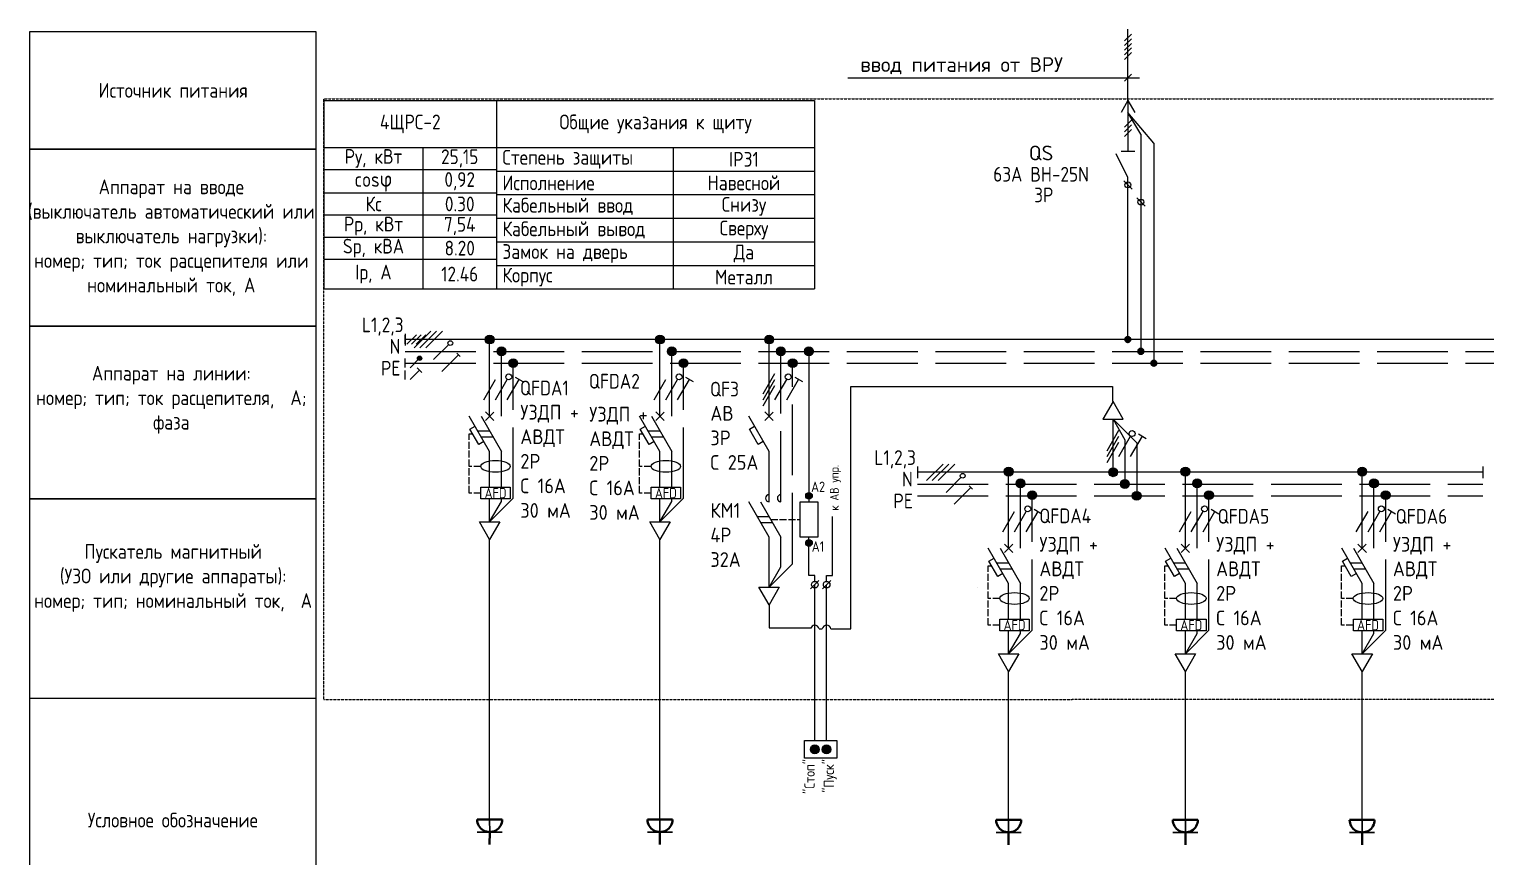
# Model space of a CAD drawing. Header units: millimetres. Extents: x -32 to 417638015, y -35 to 175284279.
# Drawn here: x 1460162 to 1484887, y 44488 to 58537 of the extents above; entities that cross this region are included whole.
import ezdxf
from ezdxf.enums import TextEntityAlignment as Align

# ---------------------------------------------------------------- set-up
doc = ezdxf.new("R2010")
doc.units = ezdxf.units.MM
doc.linetypes.add('ACAD_ISO02W100', pattern=[15, 12, -3])
doc.linetypes.add('DASHED2', pattern=[0.375, 0.25, -0.125])
for name, color, linetype in [('4_Однолинейная схема', 7, 'Continuous'), ('A-HATCH-WALL', 7, 'Continuous'), ('пояснения', 7, 'Continuous')]:
    doc.layers.add(name, color=color, linetype=linetype)
doc.layers.add('A-ANNO-NOTE', color=7, linetype='Continuous', lineweight=5)
doc.layers.add('ЭОМ_Розетки быт', color=5, linetype='Continuous', lineweight=30)
doc.styles.add('Arial Narrow', font='GOST_Common.ttf', dxfattribs={"width": 0.9, "height": 2.5})
doc.styles.add('DS23_Isopeur', font='isocpeur.ttf')
doc.styles.add('GOST Common', font='GOST_Common.ttf', dxfattribs={"width": 0.9, "height": 350})
doc.styles.add('GOST Common ISO', font='GOST_Common.ttf', dxfattribs={"width": 0.9, "height": 2.5})
doc.styles.add('ISOCPEUR', font='isocpeur.ttf', dxfattribs={"width": 0.85, "height": 275})

# ---------------------------------------------------------------- blocks, each defined once
blk = doc.blocks.new('TSL_Пояснение для щита - TSL_Пояснение для щита-779833-ЩТ-1_1 _Р_ _')
blk.add_line((-75.05, 36.82), (-26.45, 36.82))
blk.add_line((-75.05, 36.82), (-26.45, 36.82))
blk.add_lwpolyline([(-75.05, 150), (-26.5, 150), (-26.5, 8.18), (-75.05, 8.18)], close=True)
at = {"layer": 'A-ANNO-NOTE', "lineweight": 30}
for p, q in [((-75, 130), (-26.41, 130)), ((-75, 100), (-26.41, 100)), ((-75, 70.67), (-26.41, 70.67))]:
    blk.add_line(p, q, dxfattribs=at)
at = {"insert": (-50.75, 16.14), "char_height": 2.5, "width": 48.595, "attachment_point": 5, "style": 'ISOCPEUR'}
blk.add_mtext('Условное обозначение', dxfattribs=at)
at = {"layer": 'A-ANNO-NOTE', "char_height": 2.5, "style": 'Arial Narrow'}
for s, insert, width, attachment_point in [('\\pxqc;Источник питания', (-50.7, 140), 48.5948, 5), ('\\fArial Narrow|b0|i0|c204|p34|; ', (-42.14, 141.21), 0.962, 1), ('\\pxqc;Аппарат на вводе \\P(выключатель автоматический или выключатель нагрузки): \\Pномер; тип; ток расцепителя или номинальный ток, А', (-51.01, 115), 49.2171, 5), ('\\fArial Narrow|b0|i0|c204|p34|; ', (-43.26, 124.54), 0.962, 1), ('\\fArial Narrow|b0|i0|c204|p34|; ', (-39.29, 124.54), 0.962, 1), ('\\fArial Narrow|b0|i0|c204|p34|; ', (-47.03, 120.38), 0.962, 1), ('\\fArial Narrow|b0|i0|c204|p34|; ', (-24.74, 120.38), 0.962, 1), ('\\fArial Narrow|b0|i0|c204|p34|; ', (-19.11, 120.38), 0.962, 1), ('\\fArial Narrow|b0|i0|c204|p34|; ', (-40.55, 116.21), 0.962, 1), ('\\fArial Narrow|b0|i0|c204|p34|; ', (-53.84, 112.04), 0.962, 1), ('\\fArial Narrow|b0|i0|c204|p34|; ', (-35.85, 112.04), 0.962, 1), ('\\fArial Narrow|b0|i0|c204|p34|; ', (-30.23, 112.04), 0.962, 1), ('\\fArial Narrow|b0|i0|c204|p34|; ', (-11.04, 112.04), 0.962, 1), ('\\pxqc;Аппарат на линии: \\P\\pq*;номер; тип; ток расцепителя,  А; фаза', (-51.01, 87.5), 49.2171, 5), ('\\fArial Narrow|b0|i0|c204|p34|; ', (-43.7, 92.88), 0.962, 1), ('\\fArial Narrow|b0|i0|c204|p34|; ', (-39.73, 92.88), 0.962, 1), ('\\fArial Narrow|b0|i0|c204|p34|; ', (-58.58, 88.71), 0.962, 1), ('\\fArial Narrow|b0|i0|c204|p34|; ', (-37.62, 88.71), 0.962, 1), ('\\fArial Narrow|b0|i0|c204|p34|; ', (-10.36, 88.71), 0.481, 1), ('\\fArial Narrow|b0|i0|c204|p34|; ', (-43.17, 72.88), 0.962, 1), ('\\fArial Narrow|b0|i0|c204|p34|; ', (-54.55, 68.71), 0.962, 1), ('\\fArial Narrow|b0|i0|c204|p34|; ', (-48.93, 68.71), 0.962, 1), ('\\fArial Narrow|b0|i0|c204|p34|; ', (-39.2, 68.71), 0.962, 1), ('\\fArial Narrow|b0|i0|c204|p34|; ', (-29.55, 64.54), 0.962, 1), ('Пускатель магнитный\\P(УЗО или другие аппараты):\\Pномер; тип; номинальный ток,  А', (-50.7, 57.23), 48.5948, 5), ('\\fArial Narrow|b0|i0|c204|p34|; ', (-40.12, 10.8), 0.962, 1), ('\\fArial Narrow|b0|i0|c204|p34|; ', (-40.32, 6.63), 0.962, 1), ('\\fArial Narrow|b0|i0|c204|p34|; ', (-38.21, -3.79), 0.962, 1), ('\\fArial Narrow|b0|i0|c204|p34|; ', (-35.76, -43.79), 0.962, 1)]:
    blk.add_mtext(s, dxfattribs=dict(at, insert=insert, width=width, attachment_point=attachment_point))
at = {"layer": 'A-ANNO-NOTE', "char_height": 2.5, "width": 0.962, "attachment_point": 1, "rotation": 90, "style": 'Arial Narrow'}
for insert in [(-31.63, 55.01), (-27.46, 42.11), (-59.96, 39.75), (-31.63, 29.87)]:
    blk.add_mtext('\\fArial Narrow|b0|i0|c204|p34|; ', dxfattribs=dict(at, insert=insert))
blk = doc.blocks.new('TSL_SHM_УГО_Точка - TSL_SHM_УГО_Точка-779818-ЩТ-1_1 _Р_ _')
at = {"layer": 'A-ANNO-NOTE', "lineweight": 30}
h = blk.add_hatch(color=256, dxfattribs=at)
edge = h.paths.add_edge_path()
edge.add_arc((0, 0), 0.5, 0, 360)
blk.add_circle((0, 0), 0.5, dxfattribs=at)
blk = doc.blocks.new('Конт разъемн')
at = {"color": 0}
blk.add_line((71, 71), (-71, -71), dxfattribs=at)
blk.add_circle((0, 0), 50, dxfattribs=at)
blk = doc.blocks.new('*U802')
at = {"layer": '4_Однолинейная схема'}
for p, q in [((0, 1), (0, -1)), ((595.35, 0), (0, 0))]:
    blk.add_line(p, q, dxfattribs=at)
at = {"layer": '4_Однолинейная схема', "color": 1}
for p, q in [((1.51, -1.41), (4.34, 1.41)), ((2.51, -1.41), (5.34, 1.41)), ((3.51, -1.41), (6.34, 1.41)), ((4.84, -3.41), (7.38, -0.87)), ((6.23, -5.41), (9.06, -2.59))]:
    blk.add_line(p, q, dxfattribs=at)
at = {"layer": '4_Однолинейная схема', "linetype": 'ACAD_ISO02W100'}
for p, q in [((0, -2), (595.35, -2)), ((0, -4), (595.35, -4))]:
    blk.add_line(p, q, dxfattribs=at)
at = {"layer": '4_Однолинейная схема', "color": 1}
blk.add_lwpolyline([(9.34, -2.86), (8.78, -2.31)], dxfattribs=at)
blk.add_circle((7.67, -0.59), 0.404, dxfattribs=at)
at = {"layer": '4_Однолинейная схема', "style": 'GOST Common ISO', "width": 0.9}
for s, p in [('L1,2,3', (-7.33, 1.25)), ('N', (-2.64, -2.41)), ('PE', (-4.09, -6.11))]:
    blk.add_text(s, height=2.5, dxfattribs=at).set_placement(p)
blk = doc.blocks.new('*T1208')
at = {"layer": 'пояснения', "color": 0, "linetype": 'ByBlock', "lineweight": -2, "transparency": 16777216}
for p, q in [((0, 0), (2928, 0)), ((0, 0), (0, -800)), ((2928, 0), (2928, -800)), ((0, -800), (2928, -800))]:
    blk.add_line(p, q, dxfattribs=at)
at = {"layer": 'пояснения', "color": 0, "transparency": 16777216, "insert": (1464, -400), "char_height": 250, "width": 2906.04, "attachment_point": 5, "style": 'GOST Common ISO'}
blk.add_mtext('{\\C256;4ЩРС-2}', dxfattribs=at)
blk = doc.blocks.new('*T1209')
at = {"layer": 'пояснения', "color": 0, "linetype": 'ByBlock', "lineweight": -2, "transparency": 16777216}
for p, q in [((0, 0), (5400, 0)), ((0, 0), (0, -3200)), ((5400, 0), (5400, -3200)), ((0, -800), (5400, -800)), ((3000, -800), (3000, -3200)), ((0, -1200), (5400, -1200)), ((0, -1600), (5400, -1600)), ((0, -2000), (5400, -2000)), ((0, -2400), (5400, -2400)), ((0, -2800), (5400, -2800)), ((0, -3200), (5400, -3200))]:
    blk.add_line(p, q, dxfattribs=at)
at = {"layer": 'пояснения', "color": 0, "transparency": 16777216, "char_height": 250, "style": 'GOST Common ISO'}
for s, insert, width, attachment_point in [('Общие указания к щиту', (2700, -400), 5327.35, 5), ('Степень защиты', (100, -1000), 2800, 4), ('IP31', (4200, -1000), 2327.35, 5), ('Исполнение', (100, -1400), 2800, 4), ('Навесной', (4200, -1400), 2327.35, 5), ('Кабельный ввод', (100, -1800), 2800, 4), ('Снизу', (4200, -1800), 2327.35, 5), ('Кабельный вывод', (100, -2200), 2800, 4), ('Сверху', (4200, -2200), 2327.35, 5), ('Замок на дверь', (100, -2600), 2800, 4), ('Да', (4200, -2600), 2327.35, 5), ('Корпус', (100, -3000), 2800, 4), ('Металл', (4200, -3000), 2327.35, 5)]:
    blk.add_mtext(s, dxfattribs=dict(at, insert=insert, width=width, attachment_point=attachment_point))
blk = doc.blocks.new('*U828')
at = {"lineweight": -2}
h = blk.add_hatch(color=256, dxfattribs=at)
h.dxf.hatch_style = 1
edge = h.paths.add_edge_path()
edge.add_arc((0, 0), 0.75, 0, 360)
at = {"layer": 'A-HATCH-WALL', "lineweight": -2}
h = blk.add_hatch(color=256, dxfattribs=at)
h.dxf.hatch_style = 1
edge = h.paths.add_edge_path()
edge.add_arc((2, -2), 0.75, 0, 360)
h = blk.add_hatch(color=256, dxfattribs=at)
h.dxf.hatch_style = 1
edge = h.paths.add_edge_path()
edge.add_arc((4, -4), 0.75, 0, 360)
at = {"lineweight": -2}
for points in [[(0, -13), (0, 0)], [(-0.73, -13.73), (0.69, -12.31)], [(0.71, -13.71), (-0.71, -12.29)], [(0, -25.05), (0, -19), (-3.46, -13)], [(-0.98, -17.3), (-1.85, -17.8), (-3.35, -15.2), (-2.48, -14.7)], [(-1.46, -13), (2, -19)], [(-2.02, -15.5), (-0.02, -15.5)], [(-1.44, -16.5), (0.56, -16.5)], [(0, -30.92), (0, -27.05)]]:
    blk.add_lwpolyline(points, dxfattribs=at)
at = {"linetype": 'ACAD_ISO02W100', "lineweight": -2}
for points in [[(2, -13), (2, -2)], [(4, -26.92), (4, -4)], [(2, -25.05), (2, -19)], [(0, -30.92), (4, -26.92)], [(0, -30.92), (2, -27.46), (2, -26.97)]]:
    blk.add_lwpolyline(points, dxfattribs=at)
at = {"color": 1, "lineweight": -2}
for points in [[(-1, -10.23), (1, -6.77)], [(1, -10.23), (3, -6.77)], [(3, -10.23), (5, -6.77)], [(4.35, -6.39), (5.65, -7.14)]]:
    blk.add_lwpolyline(points, dxfattribs=at)
at = {"color": 1, "linetype": 'ACAD_ISO02W100', "lineweight": -2, "ltscale": 0.1}
for points in [[(-3.5, -21.53), (-3.5, -21.53), (-3.5, -16), (-2.89, -16)], [(-1.5, -21.53), (-3.5, -21.53)], [(-1.5, -26.05), (-3.5, -26.05), (-3.5, -21.53)]]:
    blk.add_lwpolyline(points, dxfattribs=at)
at = {"lineweight": -2}
blk.add_lwpolyline([(0, -33.92), (-1.73, -30.92), (1.73, -30.92)], close=True, dxfattribs=at)
for centre in [(0, 0), (2, -2), (4, -4)]:
    blk.add_circle(centre, 0.75, dxfattribs=at)
at = {"color": 1, "lineweight": -2}
blk.add_circle((3.25, -6.33), 0.5, dxfattribs=at)
at = {"lineweight": -2}
blk.add_ellipse((1, -21.53), major_axis=(2.5, 0), ratio=0.4, dxfattribs=at)
at = {"style": 'GOST Common ISO', "width": 0.9}
blk.add_attdef('ФАЗА', text='', height=2.5, dxfattribs=at).set_placement((0, 2), align=Align.CENTER)
at = {"lineweight": -2}
blk.add_wipeout([(-1.49, -25.05), (3.5, -25.05), (3.5, -27.05), (-1.49, -27.05)], dxfattribs=at)
blk.add_lwpolyline([(3.5, -27.05), (-1.49, -27.05), (-1.49, -25.05), (3.5, -25.05)], close=True, dxfattribs=at)
at = {"lineweight": -2, "insert": (1, -26.05), "char_height": 1.75, "attachment_point": 5, "style": 'GOST Common ISO'}
blk.add_mtext_dynamic_manual_height_columns('AFD', width=4.9912, gutter_width=12.5, heights=[0], dxfattribs=at)
blk = doc.blocks.new('*U1162')
at = {"lineweight": -2}
h = blk.add_hatch(color=256, dxfattribs=at)
h.dxf.hatch_style = 1
edge = h.paths.add_edge_path()
edge.add_arc((0, 0), 0.75, 0, 360)
at = {"layer": 'A-HATCH-WALL', "lineweight": -2}
h = blk.add_hatch(color=256, dxfattribs=at)
h.dxf.hatch_style = 1
edge = h.paths.add_edge_path()
edge.add_arc((2, -2), 0.75, 0, 360)
h = blk.add_hatch(color=256, dxfattribs=at)
h.dxf.hatch_style = 1
edge = h.paths.add_edge_path()
edge.add_arc((4, -4), 0.75, 0, 360)
at = {"lineweight": -2}
for points in [[(0, -13), (0, 0)], [(-0.73, -13.73), (0.69, -12.31)], [(0.71, -13.71), (-0.71, -12.29)], [(0, -25.05), (0, -19), (-3.46, -13)], [(-0.98, -17.3), (-1.85, -17.8), (-3.35, -15.2), (-2.48, -14.7)], [(-1.46, -13), (2, -19)], [(-2.02, -15.5), (-0.02, -15.5)], [(-1.44, -16.5), (0.56, -16.5)], [(0, -30.92), (0, -27.05)]]:
    blk.add_lwpolyline(points, dxfattribs=at)
at = {"linetype": 'ACAD_ISO02W100', "lineweight": -2}
for points in [[(2, -13), (2, -2)], [(4, -26.92), (4, -4)], [(2, -25.05), (2, -19)], [(0, -30.92), (4, -26.92)], [(0, -30.92), (2, -27.46), (2, -26.97)]]:
    blk.add_lwpolyline(points, dxfattribs=at)
at = {"color": 1, "lineweight": -2}
for points in [[(-1, -10.23), (1, -6.77)], [(1, -10.23), (3, -6.77)], [(3, -10.23), (5, -6.77)], [(4.35, -6.39), (5.65, -7.14)]]:
    blk.add_lwpolyline(points, dxfattribs=at)
at = {"color": 1, "linetype": 'ACAD_ISO02W100', "lineweight": -2, "ltscale": 0.1}
for points in [[(-3.5, -21.53), (-3.5, -21.53), (-3.5, -16), (-2.89, -16)], [(-1.5, -21.53), (-3.5, -21.53)], [(-1.5, -26.05), (-3.5, -26.05), (-3.5, -21.53)]]:
    blk.add_lwpolyline(points, dxfattribs=at)
at = {"lineweight": -2}
blk.add_lwpolyline([(0, -33.92), (-1.73, -30.92), (1.73, -30.92)], close=True, dxfattribs=at)
for centre in [(0, 0), (2, -2), (4, -4)]:
    blk.add_circle(centre, 0.75, dxfattribs=at)
at = {"color": 1, "lineweight": -2}
blk.add_circle((3.25, -6.33), 0.5, dxfattribs=at)
at = {"lineweight": -2}
blk.add_ellipse((1, -21.53), major_axis=(2.5, 0), ratio=0.4, dxfattribs=at)
at = {"style": 'GOST Common ISO', "width": 0.9}
blk.add_attdef('ФАЗА', text='', height=2.5, dxfattribs=at).set_placement((0, 2), align=Align.CENTER)
at = {"lineweight": -2}
blk.add_wipeout([(-1.49, -25.05), (3.5, -25.05), (3.5, -27.05), (-1.49, -27.05)], dxfattribs=at)
blk.add_lwpolyline([(3.5, -27.05), (-1.49, -27.05), (-1.49, -25.05), (3.5, -25.05)], close=True, dxfattribs=at)
at = {"lineweight": -2, "insert": (1, -26.05), "char_height": 1.75, "attachment_point": 5, "style": 'GOST Common ISO'}
blk.add_mtext_dynamic_manual_height_columns('AFD', width=4.9912, gutter_width=12.5, heights=[0], dxfattribs=at)
blk = doc.blocks.new('*U1163')
at = {"lineweight": -2}
h = blk.add_hatch(color=256, dxfattribs=at)
h.dxf.hatch_style = 1
edge = h.paths.add_edge_path()
edge.add_arc((0, 0), 0.75, 0, 360)
h = blk.add_hatch(color=256, dxfattribs=at)
h.dxf.hatch_style = 1
edge = h.paths.add_edge_path()
edge.add_arc((6.76, -2), 0.75, 0, 360)
at = {"layer": 'A-HATCH-WALL', "lineweight": -2}
h = blk.add_hatch(color=256, dxfattribs=at)
h.dxf.hatch_style = 1
edge = h.paths.add_edge_path()
edge.add_arc((2, -2), 0.75, 0, 360)
h = blk.add_hatch(color=256, dxfattribs=at)
h.dxf.hatch_style = 1
edge = h.paths.add_edge_path()
edge.add_arc((4, -4), 0.75, 0, 360)
at = {"layer": 'A-HATCH-WALL'}
h = blk.add_hatch(color=0, dxfattribs=at)
h.dxf.hatch_style = 1
edge = h.paths.add_edge_path()
edge.add_arc((6.77, -26.52), 0.562, 0, 360)
h = blk.add_hatch(color=0, dxfattribs=at)
h.dxf.hatch_style = 1
edge = h.paths.add_edge_path()
edge.add_arc((6.77, -34.52), 0.562, 0, 360)
at = {"lineweight": -2}
for points in [[(0, -13), (0, 0)], [(-0.73, -13.73), (0.69, -12.31)], [(0.71, -13.71), (-0.71, -12.29)], [(0, -27.52), (0, -19), (-3.46, -13)], [(-0.98, -17.3), (-1.85, -17.8), (-3.35, -15.2), (-2.48, -14.7)], [(0, -42.04), (0, -33.52), (-3.46, -27.52)], [(-1.46, -27.52), (2, -33.52)], [(-2.02, -30.02), (-0.02, -30.02)], [(-1.44, -31.02), (0.56, -31.02)], [(7.04, -42.32), (8.46, -40.91)], [(9.04, -42.32), (10.46, -40.91)], [(35.42, -42.1), (35.42, -42.1)]]:
    blk.add_lwpolyline(points, dxfattribs=at)
at = {"linetype": 'ACAD_ISO02W100', "lineweight": -2}
for points in [[(2, -27.52), (2, -2)], [(0, -42.04), (4, -38.04), (4, -4)], [(0, -42.04), (2, -38.57), (2, -33.52)]]:
    blk.add_lwpolyline(points, dxfattribs=at)
for points in [[(6.76, -2), (6.77, -27.52)], [(9.77, -41.04), (9.77, -40.04), (10.77, -40.04), (10.77, -30.04)], [(7.77, -41.04), (7.77, -40.04), (6.77, -40.04), (6.77, -33.52)]]:
    blk.add_lwpolyline(points)
at = {"color": 1, "lineweight": -2}
for points in [[(-1, -9.23), (1, -5.77)], [(-1, -10.23), (1, -6.77)], [(1, -10.23), (3, -6.77)], [(3, -10.23), (5, -6.77)], [(4.35, -6.39), (5.65, -7.14)], [(-1, -11.23), (1, -7.77)]]:
    blk.add_lwpolyline(points, dxfattribs=at)
at = {"lineweight": -2}
for points in [[(5.27, -33.52), (5.27, -27.52), (8.27, -27.52), (8.27, -33.52)], [(0, -45.04), (-1.73, -42.04), (1.73, -42.04)]]:
    blk.add_lwpolyline(points, close=True, dxfattribs=at)
at = {"color": 1, "linetype": 'ACAD_ISO02W100', "lineweight": -2, "ltscale": 0.1}
blk.add_lwpolyline([(0.27, -30.52), (5.27, -30.52)], dxfattribs=at)
at = {"lineweight": -2}
for centre, radius in [((0, 0), 0.75), ((2, -2), 0.75), ((6.76, -2), 0.75), ((4, -4), 0.75), ((6.77, -26.52), 0.562), ((6.77, -34.52), 0.562), ((7.77, -41.6), 0.562), ((9.77, -41.6), 0.562)]:
    blk.add_circle(centre, radius, dxfattribs=at)
at = {"color": 1, "lineweight": -2}
blk.add_circle((3.25, -6.33), 0.5, dxfattribs=at)
for centre in [(0, -26.92), (2, -26.92)]:
    blk.add_arc(centre, 0.6, 90, 270)
at = {"insert": (11.27, -29.04), "char_height": 1.5, "width": 25.75, "attachment_point": 4, "rotation": 90, "style": 'GOST Common ISO'}
blk.add_mtext('к АВ упр.', dxfattribs=at)
at = {"char_height": 1.75, "width": 5.4908, "attachment_point": 5, "style": 'GOST Common ISO'}
for s, insert in [('А2', (8.32, -24.99)), ('А1', (8.29, -35.13))]:
    blk.add_mtext(s, dxfattribs=dict(at, insert=insert))
at = {"style": 'GOST Common ISO'}
blk.add_attdef('КЛЕММА_1', text='', height=1.75, dxfattribs=at).set_placement((7.21, -42.16), align=Align.TOP_RIGHT)
blk.add_attdef('УПРАВЛЕНИЕ', text='', height=1.75, rotation=90, dxfattribs=at).set_placement((8.76, -43.61), align=Align.MIDDLE_RIGHT)
blk.add_attdef('КЛЕММА_2', text='', height=1.75, dxfattribs=at).set_placement((10.33, -42.16), align=Align.TOP_LEFT)
blk = doc.blocks.new('*U1164')
at = {"lineweight": -2}
h = blk.add_hatch(color=256, dxfattribs=at)
h.dxf.hatch_style = 1
edge = h.paths.add_edge_path()
edge.add_arc((0, 24.52), 0.75, 0, 360)
h = blk.add_hatch(color=256, dxfattribs=at)
h.dxf.hatch_style = 1
edge = h.paths.add_edge_path()
edge.add_arc((2, 22.52), 0.75, 0, 360)
h = blk.add_hatch(color=256, dxfattribs=at)
h.dxf.hatch_style = 1
edge = h.paths.add_edge_path()
edge.add_arc((4, 20.52), 0.75, 0, 360)
blk.add_lwpolyline([(0, 36.52), (-1.73, 33.52), (1.73, 33.52)], close=True, dxfattribs=at)
blk.add_lwpolyline([(0, 24.52), (0, 33.52)], dxfattribs=at)
at = {"linetype": 'ACAD_ISO02W100', "lineweight": -2}
for points in [[(0, 33.52), (2, 30.05), (2, 22.52)], [(0, 33.52), (4, 29.52), (4, 20.52)]]:
    blk.add_lwpolyline(points, dxfattribs=at)
at = {"color": 1, "lineweight": -2}
for points in [[(-1.03, 28.18), (0.97, 31.65)], [(-1.03, 27.18), (0.97, 30.65)], [(0.97, 27.18), (2.97, 30.65)], [(2.97, 27.18), (4.97, 30.65)], [(4.32, 31.02), (5.62, 30.27)], [(-1.03, 26.18), (0.97, 29.65)]]:
    blk.add_lwpolyline(points, dxfattribs=at)
blk.add_circle((3.22, 31.08), 0.5, dxfattribs=at)
at = {"lineweight": -2}
for centre in [(0, 24.52), (2, 22.52), (4, 20.52)]:
    blk.add_circle(centre, 0.75, dxfattribs=at)
blk = doc.blocks.new('*U1124')
at = {"layer": '4_Однолинейная схема'}
for p, q in [((0, 1), (0, -1)), ((95.93, 0), (0, 0)), ((95.93, 1), (95.93, -1))]:
    blk.add_line(p, q, dxfattribs=at)
at = {"layer": '4_Однолинейная схема', "color": 1}
for p, q in [((1.51, -1.41), (4.34, 1.41)), ((2.51, -1.41), (5.34, 1.41)), ((3.51, -1.41), (6.34, 1.41)), ((4.84, -3.41), (7.38, -0.87)), ((6.23, -5.41), (9.06, -2.59))]:
    blk.add_line(p, q, dxfattribs=at)
at = {"layer": '4_Однолинейная схема', "linetype": 'ACAD_ISO02W100'}
for p, q in [((0, -2), (95.93, -2)), ((0, -4), (95.93, -4))]:
    blk.add_line(p, q, dxfattribs=at)
at = {"layer": '4_Однолинейная схема', "color": 1}
blk.add_lwpolyline([(9.34, -2.86), (8.78, -2.31)], dxfattribs=at)
blk.add_circle((7.67, -0.59), 0.404, dxfattribs=at)
at = {"layer": '4_Однолинейная схема', "style": 'GOST Common ISO', "width": 0.9}
for s, p in [('L1,2,3', (-7.33, 1.25)), ('N', (-2.64, -2.41)), ('PE', (-4.09, -6.11))]:
    blk.add_text(s, height=2.5, dxfattribs=at).set_placement(p)
blk = doc.blocks.new('*U1125')
at = {"lineweight": -2}
h = blk.add_hatch(color=256, dxfattribs=at)
h.dxf.hatch_style = 1
edge = h.paths.add_edge_path()
edge.add_arc((0, 0), 0.75, 0, 360)
at = {"layer": 'A-HATCH-WALL', "lineweight": -2}
h = blk.add_hatch(color=256, dxfattribs=at)
h.dxf.hatch_style = 1
edge = h.paths.add_edge_path()
edge.add_arc((2, -2), 0.75, 0, 360)
h = blk.add_hatch(color=256, dxfattribs=at)
h.dxf.hatch_style = 1
edge = h.paths.add_edge_path()
edge.add_arc((4, -4), 0.75, 0, 360)
at = {"lineweight": -2}
for points in [[(0, -13), (0, 0)], [(-0.73, -13.73), (0.69, -12.31)], [(0.71, -13.71), (-0.71, -12.29)], [(0, -25.05), (0, -19), (-3.46, -13)], [(-0.98, -17.3), (-1.85, -17.8), (-3.35, -15.2), (-2.48, -14.7)], [(-1.46, -13), (2, -19)], [(-2.02, -15.5), (-0.02, -15.5)], [(-1.44, -16.5), (0.56, -16.5)], [(0, -30.92), (0, -27.05)]]:
    blk.add_lwpolyline(points, dxfattribs=at)
at = {"linetype": 'ACAD_ISO02W100', "lineweight": -2}
for points in [[(2, -13), (2, -2)], [(4, -26.92), (4, -4)], [(2, -25.05), (2, -19)], [(0, -30.92), (4, -26.92)], [(0, -30.92), (2, -27.46), (2, -26.97)]]:
    blk.add_lwpolyline(points, dxfattribs=at)
at = {"color": 1, "lineweight": -2}
for points in [[(-1, -10.23), (1, -6.77)], [(1, -10.23), (3, -6.77)], [(3, -10.23), (5, -6.77)], [(4.35, -6.39), (5.65, -7.14)]]:
    blk.add_lwpolyline(points, dxfattribs=at)
at = {"color": 1, "linetype": 'ACAD_ISO02W100', "lineweight": -2, "ltscale": 0.1}
for points in [[(-3.5, -21.53), (-3.5, -21.53), (-3.5, -16), (-2.89, -16)], [(-1.5, -21.53), (-3.5, -21.53)], [(-1.5, -26.05), (-3.5, -26.05), (-3.5, -21.53)]]:
    blk.add_lwpolyline(points, dxfattribs=at)
at = {"lineweight": -2}
blk.add_lwpolyline([(0, -33.92), (-1.73, -30.92), (1.73, -30.92)], close=True, dxfattribs=at)
for centre in [(0, 0), (2, -2), (4, -4)]:
    blk.add_circle(centre, 0.75, dxfattribs=at)
at = {"color": 1, "lineweight": -2}
blk.add_circle((3.25, -6.33), 0.5, dxfattribs=at)
at = {"lineweight": -2}
blk.add_ellipse((1, -21.53), major_axis=(2.5, 0), ratio=0.4, dxfattribs=at)
at = {"style": 'GOST Common ISO', "width": 0.9}
blk.add_attdef('ФАЗА', text='', height=2.5, dxfattribs=at).set_placement((0, 2), align=Align.CENTER)
at = {"lineweight": -2}
blk.add_wipeout([(-1.49, -25.05), (3.5, -25.05), (3.5, -27.05), (-1.49, -27.05)], dxfattribs=at)
blk.add_lwpolyline([(3.5, -27.05), (-1.49, -27.05), (-1.49, -25.05), (3.5, -25.05)], close=True, dxfattribs=at)
at = {"lineweight": -2, "insert": (1, -26.05), "char_height": 1.75, "attachment_point": 5, "style": 'GOST Common ISO'}
blk.add_mtext_dynamic_manual_height_columns('AFD', width=4.9912, gutter_width=12.5, heights=[0], dxfattribs=at)
blk = doc.blocks.new('*U1126')
at = {"lineweight": -2}
h = blk.add_hatch(color=256, dxfattribs=at)
h.dxf.hatch_style = 1
edge = h.paths.add_edge_path()
edge.add_arc((0, 0), 0.75, 0, 360)
at = {"layer": 'A-HATCH-WALL', "lineweight": -2}
h = blk.add_hatch(color=256, dxfattribs=at)
h.dxf.hatch_style = 1
edge = h.paths.add_edge_path()
edge.add_arc((2, -2), 0.75, 0, 360)
h = blk.add_hatch(color=256, dxfattribs=at)
h.dxf.hatch_style = 1
edge = h.paths.add_edge_path()
edge.add_arc((4, -4), 0.75, 0, 360)
at = {"lineweight": -2}
for points in [[(0, -13), (0, 0)], [(-0.73, -13.73), (0.69, -12.31)], [(0.71, -13.71), (-0.71, -12.29)], [(0, -25.05), (0, -19), (-3.46, -13)], [(-0.98, -17.3), (-1.85, -17.8), (-3.35, -15.2), (-2.48, -14.7)], [(-1.46, -13), (2, -19)], [(-2.02, -15.5), (-0.02, -15.5)], [(-1.44, -16.5), (0.56, -16.5)], [(0, -30.92), (0, -27.05)]]:
    blk.add_lwpolyline(points, dxfattribs=at)
at = {"linetype": 'ACAD_ISO02W100', "lineweight": -2}
for points in [[(2, -13), (2, -2)], [(4, -26.92), (4, -4)], [(2, -25.05), (2, -19)], [(0, -30.92), (4, -26.92)], [(0, -30.92), (2, -27.46), (2, -26.97)]]:
    blk.add_lwpolyline(points, dxfattribs=at)
at = {"color": 1, "lineweight": -2}
for points in [[(-1, -10.23), (1, -6.77)], [(1, -10.23), (3, -6.77)], [(3, -10.23), (5, -6.77)], [(4.35, -6.39), (5.65, -7.14)]]:
    blk.add_lwpolyline(points, dxfattribs=at)
at = {"color": 1, "linetype": 'ACAD_ISO02W100', "lineweight": -2, "ltscale": 0.1}
for points in [[(-3.5, -21.53), (-3.5, -21.53), (-3.5, -16), (-2.89, -16)], [(-1.5, -21.53), (-3.5, -21.53)], [(-1.5, -26.05), (-3.5, -26.05), (-3.5, -21.53)]]:
    blk.add_lwpolyline(points, dxfattribs=at)
at = {"lineweight": -2}
blk.add_lwpolyline([(0, -33.92), (-1.73, -30.92), (1.73, -30.92)], close=True, dxfattribs=at)
for centre in [(0, 0), (2, -2), (4, -4)]:
    blk.add_circle(centre, 0.75, dxfattribs=at)
at = {"color": 1, "lineweight": -2}
blk.add_circle((3.25, -6.33), 0.5, dxfattribs=at)
at = {"lineweight": -2}
blk.add_ellipse((1, -21.53), major_axis=(2.5, 0), ratio=0.4, dxfattribs=at)
at = {"style": 'GOST Common ISO', "width": 0.9}
blk.add_attdef('ФАЗА', text='', height=2.5, dxfattribs=at).set_placement((0, 2), align=Align.CENTER)
at = {"lineweight": -2}
blk.add_wipeout([(-1.49, -25.05), (3.5, -25.05), (3.5, -27.05), (-1.49, -27.05)], dxfattribs=at)
blk.add_lwpolyline([(3.5, -27.05), (-1.49, -27.05), (-1.49, -25.05), (3.5, -25.05)], close=True, dxfattribs=at)
at = {"lineweight": -2, "insert": (1, -26.05), "char_height": 1.75, "attachment_point": 5, "style": 'GOST Common ISO'}
blk.add_mtext_dynamic_manual_height_columns('AFD', width=4.9912, gutter_width=12.5, heights=[0], dxfattribs=at)
blk = doc.blocks.new('*U1127')
at = {"lineweight": -2}
h = blk.add_hatch(color=256, dxfattribs=at)
h.dxf.hatch_style = 1
edge = h.paths.add_edge_path()
edge.add_arc((0, 0), 0.75, 0, 360)
at = {"layer": 'A-HATCH-WALL', "lineweight": -2}
h = blk.add_hatch(color=256, dxfattribs=at)
h.dxf.hatch_style = 1
edge = h.paths.add_edge_path()
edge.add_arc((2, -2), 0.75, 0, 360)
h = blk.add_hatch(color=256, dxfattribs=at)
h.dxf.hatch_style = 1
edge = h.paths.add_edge_path()
edge.add_arc((4, -4), 0.75, 0, 360)
at = {"lineweight": -2}
for points in [[(0, -13), (0, 0)], [(-0.73, -13.73), (0.69, -12.31)], [(0.71, -13.71), (-0.71, -12.29)], [(0, -25.05), (0, -19), (-3.46, -13)], [(-0.98, -17.3), (-1.85, -17.8), (-3.35, -15.2), (-2.48, -14.7)], [(-1.46, -13), (2, -19)], [(-2.02, -15.5), (-0.02, -15.5)], [(-1.44, -16.5), (0.56, -16.5)], [(0, -30.92), (0, -27.05)]]:
    blk.add_lwpolyline(points, dxfattribs=at)
at = {"linetype": 'ACAD_ISO02W100', "lineweight": -2}
for points in [[(2, -13), (2, -2)], [(4, -26.92), (4, -4)], [(2, -25.05), (2, -19)], [(0, -30.92), (4, -26.92)], [(0, -30.92), (2, -27.46), (2, -26.97)]]:
    blk.add_lwpolyline(points, dxfattribs=at)
at = {"color": 1, "lineweight": -2}
for points in [[(-1, -10.23), (1, -6.77)], [(1, -10.23), (3, -6.77)], [(3, -10.23), (5, -6.77)], [(4.35, -6.39), (5.65, -7.14)]]:
    blk.add_lwpolyline(points, dxfattribs=at)
at = {"color": 1, "linetype": 'ACAD_ISO02W100', "lineweight": -2, "ltscale": 0.1}
for points in [[(-3.5, -21.53), (-3.5, -21.53), (-3.5, -16), (-2.89, -16)], [(-1.5, -21.53), (-3.5, -21.53)], [(-1.5, -26.05), (-3.5, -26.05), (-3.5, -21.53)]]:
    blk.add_lwpolyline(points, dxfattribs=at)
at = {"lineweight": -2}
blk.add_lwpolyline([(0, -33.92), (-1.73, -30.92), (1.73, -30.92)], close=True, dxfattribs=at)
for centre in [(0, 0), (2, -2), (4, -4)]:
    blk.add_circle(centre, 0.75, dxfattribs=at)
at = {"color": 1, "lineweight": -2}
blk.add_circle((3.25, -6.33), 0.5, dxfattribs=at)
at = {"lineweight": -2}
blk.add_ellipse((1, -21.53), major_axis=(2.5, 0), ratio=0.4, dxfattribs=at)
at = {"style": 'GOST Common ISO', "width": 0.9}
blk.add_attdef('ФАЗА', text='', height=2.5, dxfattribs=at).set_placement((0, 2), align=Align.CENTER)
at = {"lineweight": -2}
blk.add_wipeout([(-1.49, -25.05), (3.5, -25.05), (3.5, -27.05), (-1.49, -27.05)], dxfattribs=at)
blk.add_lwpolyline([(3.5, -27.05), (-1.49, -27.05), (-1.49, -25.05), (3.5, -25.05)], close=True, dxfattribs=at)
at = {"lineweight": -2, "insert": (1, -26.05), "char_height": 1.75, "attachment_point": 5, "style": 'GOST Common ISO'}
blk.add_mtext_dynamic_manual_height_columns('AFD', width=4.9912, gutter_width=12.5, heights=[0], dxfattribs=at)
blk = doc.blocks.new('*T1207')
at = {"layer": 'пояснения', "color": 0, "linetype": 'ByBlock', "lineweight": -2, "transparency": 16777216}
for p, q in [((0, 0), (2928, 0)), ((0, 0), (0, -2403)), ((1680, 0), (1680, -2403)), ((2928, 0), (2928, -2403)), ((0, -375), (2928, -375)), ((0, -772), (2928, -772)), ((0, -1147), (2928, -1147)), ((0, -1522), (2928, -1522)), ((0, -1897), (2928, -1897)), ((0, -2403), (2928, -2403))]:
    blk.add_line(p, q, dxfattribs=at)
at = {"layer": 'пояснения', "color": 0, "transparency": 16777216, "char_height": 250, "attachment_point": 5, "style": 'ISOCPEUR'}
for s, insert, width in [('Ру, кВт', (840, -188), 1607.71), ('25,15', (2304, -188), 1175.93), ('cos{\\H1.0833x;\\C256;φ}', (840, -574), 1607.71), ('0,92', (2304, -574), 1175.93), ('Кс', (840, -960), 1607.71), ('0.30', (2304, -960), 1175.93), ('Рр, кВт', (840, -1335), 1607.71), ('7,54', (2304, -1335), 1175.93), ('Sр, кВА', (840, -1710), 1607.71), ('8.20', (2304, -1710), 1175.93), ('Iр, А', (840, -2150), 1607.71), ('12.46', (2304, -2150), 1175.93)]:
    blk.add_mtext(s, dxfattribs=dict(at, insert=insert, width=width))
blk = doc.blocks.new('*U74')
at = {"color": 0, "lineweight": 40}
for p, q in [((18, 249), (-18, -249)), ((249, -18), (499, -37))]:
    blk.add_line(p, q, dxfattribs=at)
at = {"color": 0}
for p, q in [((0, 0), (249, -18)), ((268, 231), (231, -268))]:
    blk.add_line(p, q, dxfattribs=at)
at = {"color": 0, "lineweight": 40}
blk.add_arc((0, 0), 250, 265.799, 85.799, dxfattribs=at)
at = {"color": 7, "style": 'GOST Common', "width": 0.9}
for tag, p in [('КОЛВО', (36, 425)), ('ВЫСОТА', (294, -391))]:
    blk.add_attdef(tag, p, '', height=350, dxfattribs=at)
at = {"color": 7, "linetype": 'ByBlock', "style": 'GOST Common', "width": 0.9}
blk.add_attdef('ГРУППА', text='', height=350, dxfattribs=at).set_placement((-568, 0), align=Align.RIGHT)
blk = doc.blocks.new('*U1151')
at = {"linetype": 'ByBlock', "lineweight": -2}
blk.add_lwpolyline([(0, -1), (0, 838.3)], dxfattribs=at)
at = {"layer": 'ЭОМ_Розетки быт', "color": 0, "xscale": 0.15, "yscale": 0.15, "zscale": 0.15, "rotation": 274.1958433846598}
blk.add_blockref('*U74', (0, -1), dxfattribs=at)
at = {"style": 'GOST Common ISO'}
for tag, p in [('ТРАССА', (-0.3, 0)), ('1_СТРОКА', (4.4, 0)), ('2_СТРОКА', (9.2, 0)), ('3_СТРОКА', (13.9, 0)), ('4_СТРОКА', (18.4, -0.2))]:
    blk.add_attdef(tag, p, '', height=2.5, rotation=90, dxfattribs=at)
blk = doc.blocks.new('*U1134')
at = {"linetype": 'ByBlock', "lineweight": -2}
blk.add_lwpolyline([(0, -1), (0, 838.3)], dxfattribs=at)
at = {"layer": 'ЭОМ_Розетки быт', "color": 0, "xscale": 0.15, "yscale": 0.15, "zscale": 0.15, "rotation": 274.1958433846598}
blk.add_blockref('*U74', (0, -1), dxfattribs=at)
at = {"style": 'GOST Common ISO'}
for tag, p in [('ТРАССА', (-0.3, 0)), ('1_СТРОКА', (4.4, 0)), ('2_СТРОКА', (9.2, 0)), ('3_СТРОКА', (13.9, 0)), ('4_СТРОКА', (18.4, -0.2))]:
    blk.add_attdef(tag, p, '', height=2.5, rotation=90, dxfattribs=at)
blk = doc.blocks.new('*U1142')
at = {"linetype": 'ByBlock', "lineweight": -2}
blk.add_lwpolyline([(0, -1), (0, 443.7)], dxfattribs=at)
at = {"layer": 'ЭОМ_Розетки быт', "color": 0, "xscale": 0.15, "yscale": 0.15, "zscale": 0.15, "rotation": 274.1958433846598}
blk.add_blockref('*U74', (0, -1), dxfattribs=at)
at = {"style": 'GOST Common ISO'}
for tag, p in [('ТРАССА', (-0.3, 0)), ('1_СТРОКА', (4.4, 0)), ('2_СТРОКА', (9.2, 0)), ('3_СТРОКА', (13.9, 0)), ('4_СТРОКА', (18.4, -0.2))]:
    blk.add_attdef(tag, p, '', height=2.5, rotation=90, dxfattribs=at)
blk = doc.blocks.new('*U1145')
at = {"linetype": 'ByBlock', "lineweight": -2}
blk.add_lwpolyline([(0, -1), (0, 443.7)], dxfattribs=at)
at = {"layer": 'ЭОМ_Розетки быт', "color": 0, "xscale": 0.15, "yscale": 0.15, "zscale": 0.15, "rotation": 274.1958433846598}
blk.add_blockref('*U74', (0, -1), dxfattribs=at)
at = {"style": 'GOST Common ISO'}
for tag, p in [('ТРАССА', (-0.3, 0)), ('1_СТРОКА', (4.4, 0)), ('2_СТРОКА', (9.2, 0)), ('3_СТРОКА', (13.9, 0)), ('4_СТРОКА', (18.4, -0.2))]:
    blk.add_attdef(tag, p, '', height=2.5, rotation=90, dxfattribs=at)
blk = doc.blocks.new('*U1146')
at = {"linetype": 'ByBlock', "lineweight": -2}
blk.add_lwpolyline([(0, -1), (0, 443.7)], dxfattribs=at)
at = {"layer": 'ЭОМ_Розетки быт', "color": 0, "xscale": 0.15, "yscale": 0.15, "zscale": 0.15, "rotation": 274.1958433846598}
blk.add_blockref('*U74', (0, -1), dxfattribs=at)
at = {"style": 'GOST Common ISO'}
for tag, p in [('ТРАССА', (-0.3, 0)), ('1_СТРОКА', (4.4, 0)), ('2_СТРОКА', (9.2, 0)), ('3_СТРОКА', (13.9, 0)), ('4_СТРОКА', (18.4, -0.2))]:
    blk.add_attdef(tag, p, '', height=2.5, rotation=90, dxfattribs=at)

msp = doc.modelspace()

# ---------------------------------------------------------------- hatches: boundary and pattern name
h = msp.add_hatch(color=5)
h.dxf.hatch_style = 1
edge = h.paths.add_edge_path()
edge.add_arc((1466788, 52951), 37.5, 0, 360)
at = {"lineweight": -2}
h = msp.add_hatch(color=1, dxfattribs=at)
h.dxf.hatch_style = 1
h.paths.add_polyline_path([(1473496, 46237, 1), (1473496, 46387, 1)])
h = msp.add_hatch(color=82, dxfattribs=at)
h.dxf.hatch_style = 1
h.paths.add_polyline_path([(1473696, 46237, 1), (1473696, 46387, 1)])

# ---------------------------------------------------------------- linework, layer by layer
at = {"color": 7}
for p, q in [((1478753, 58337), (1478870, 58454)), ((1478753, 58258), (1478870, 58375)), ((1478811, 57328), (1478811, 58537)), ((1478753, 58179), (1478870, 58296)), ((1478753, 58100), (1478870, 58217)), ((1478753, 58021), (1478870, 58138)), ((1474059, 57712), (1479010, 57712)), ((1478753, 57654), (1478870, 57771)), ((1478811, 57328), (1478694, 57124)), ((1478811, 57328), (1478930, 57124)), ((1478811, 57328), (1478811, 56468)), ((1479251, 56599), (1478811, 57124)), ((1479031, 56756), (1478811, 57124)), ((1478753, 56873), (1478870, 56990)), ((1478753, 56794), (1478870, 56911)), ((1478753, 56714), (1478870, 56832)), ((1479031, 56756), (1479031, 53068)), ((1478811, 56019), (1478611, 56419)), ((1478694, 56468), (1478929, 56468)), ((1479251, 56599), (1479251, 52868)), ((1478811, 53268), (1478811, 56019)), ((1466543, 53195), (1466543, 53345)), ((1466575, 53191), (1466734, 53351)), ((1466654, 53191), (1466813, 53351)), ((1466733, 53191), (1466892, 53351)), ((1466545, 52795), (1466545, 52945)), ((1466629, 52791), (1466788, 52951))]:
    msp.add_line(p, q, dxfattribs=at)
at = {"color": 7, "ltscale": 0.5}
for p, q in [((1466543, 52593), (1466543, 52743)), ((1466627, 52588), (1466786, 52747)), ((1466746, 52787), (1466826, 52707))]:
    msp.add_line(p, q, dxfattribs=at)
at = {"linetype": 'DASHED2'}
msp.add_lwpolyline([(1465166, 47151), (1465166, 57354), (1526387, 57354), (1526384, 47176)], close=True, dxfattribs=at)
at = {"lineweight": -2}
for points in [[(1474111, 48359), (1474111, 52471), (1478548, 52471), (1478548, 52215)], [(1472721, 48764), (1472721, 48375), (1473423, 48375)], [(1473570, 48360), (1473623, 48360)], [(1473770, 48360), (1474111, 48359)]]:
    msp.add_lwpolyline(points, dxfattribs=at)
for points in [[(1473496, 46462), (1473496, 49106)], [(1473696, 46462), (1473696, 49106)], [(1460172, 42768), (1460172, 44768)]]:
    msp.add_lwpolyline(points)
msp.add_lwpolyline([(1473321, 46162), (1473321, 46462), (1473871, 46462), (1473871, 46162)], close=True, dxfattribs=at)
at = {"color": 7}
msp.add_circle((1466788, 52951), 37.5, dxfattribs=at)
at = {"lineweight": 25}
for centre in [(1473496, 46312), (1473696, 46312)]:
    msp.add_circle(centre, 75, dxfattribs=at)
at = {"lineweight": -2}
for centre in [(1473497, 48344), (1473697, 48344)]:
    msp.add_arc(centre, 75.1, 12.282, 167.718, dxfattribs=at)

# ---------------------------------------------------------------- block references
at = {"xscale": 100, "yscale": 100, "zscale": 100}
for name, p in [('TSL_Пояснение для щита - TSL_Пояснение для щита-779833-ЩТ-1_1 _Р_ _', (1467676, 43498)), ('*U1163', (1472721, 53268)), ('*U1164', (1478560, 48564))]:
    msp.add_blockref(name, p, dxfattribs=at)
for name, p in [('*T1208', (1465166, 57328)), ('*T1209', (1468094, 57328)), ('*T1207', (1465166, 56530))]:
    msp.add_blockref(name, p)
at = {"rotation": 270}
for p in [(1478811, 55893), (1479031, 55602)]:
    msp.add_blockref('Конт разъемн', p, dxfattribs=at)
at = {"layer": '4_Однолинейная схема', "color": 0, "xscale": 100, "yscale": 100, "zscale": 100}
for name, p in [('*U802', (1466543, 53268)), ('*U1124', (1475240, 51015))]:
    msp.add_blockref(name, p, dxfattribs=at)
at = {"layer": 'A-ANNO-NOTE', "xscale": 100, "yscale": 100, "zscale": 100}
for p in [(1478811, 53268), (1479031, 53068), (1479251, 52868)]:
    msp.add_blockref('TSL_SHM_УГО_Точка - TSL_SHM_УГО_Точка-779818-ЩТ-1_1 _Р_ _', p, dxfattribs=at)

# ---------------------------------------------------------------- texts
at = {"style": 'ISOCPEUR'}
for s, p in [('ввод питания от ВРУ', (1475990, 57811)), ('QS', (1477337, 56310))]:
    msp.add_text(s, height=250, dxfattribs=at).set_placement(p, align=Align.CENTER)
at = {"char_height": 250}
for s, insert, width, attachment_point, style in [('\\pxsm0.8;63А ВН-25N ', (1477337, 56199), 2543.68, 2, 'ISOCPEUR'), ('\\pxsm0.8;3Р ', (1477383, 55848), 2543.68, 2, 'ISOCPEUR'), ('QFDA2', (1469661, 52686), 849.79, 1, 'GOST Common'), ('QFDA1', (1468493, 52571), 849.79, 1, 'GOST Common'), ('QF3', (1471718, 52552), 849.79, 1, 'GOST Common'), ('{\\W0.9;АВ\\P3Р\\PС 25А}', (1471725, 52141), 1244.38, 1, 'DS23_Isopeur'), ('{\\W0.9;КМ1\\P4Р\\P32А}', (1471725, 50493), 1244.38, 1, 'DS23_Isopeur'), ('QFDA4', (1477307, 50401), 849.79, 1, 'GOST Common'), ('QFDA5', (1480335, 50393), 849.79, 1, 'GOST Common'), ('QFDA6', (1483357, 50393), 849.79, 1, 'GOST Common')]:
    msp.add_mtext(s, dxfattribs=dict(at, insert=insert, width=width, attachment_point=attachment_point, style=style))
at = {"color": 1, "insert": (1473320, 46147), "char_height": 175, "width": 503.44, "attachment_point": 3, "rotation": 90, "style": 'GOST Common ISO'}
msp.add_mtext('\\pxt2;"Стоп"', dxfattribs=at)
at = {"color": 82, "insert": (1473870, 46147), "char_height": 175, "width": 503.44, "attachment_point": 9, "rotation": 90, "style": 'GOST Common ISO'}
msp.add_mtext('\\pxt2;"Пуск"', dxfattribs=at)

# ---------------------------------------------------------------- next in the draw order: block references
at = {"xscale": 100, "yscale": 100, "zscale": 100}
for name, p in [('*U828', (1467978, 53268)), ('*U1162', (1470869, 53268)), ('*U1125', (1476787, 51027)), ('*U1126', (1479787, 51027)), ('*U1127', (1482787, 51027))]:
    msp.add_blockref(name, p, dxfattribs=at)

# ---------------------------------------------------------------- next in the draw order: block references
at = {"color": 1, "xscale": 5.664893170372438, "yscale": 5.664893170372438, "zscale": 5.664893170372438}
for name, p in [('*U1151', (1467978, 45127)), ('*U1134', (1470869, 45127)), ('*U1142', (1476787, 45122)), ('*U1145', (1479787, 45122)), ('*U1146', (1482787, 45122))]:
    msp.add_blockref(name, p, dxfattribs=at)

# ---------------------------------------------------------------- next in the draw order: texts
at = {"char_height": 250, "width": 1244.38, "attachment_point": 1, "style": 'DS23_Isopeur'}
for insert in [(1468499, 52160), (1469669, 52126), (1477309, 49919), (1480309, 49919), (1483309, 49919)]:
    msp.add_mtext('{\\W0.9;УЗДП + АВДТ\\P2Р\\PС 16А\\P30 мА}', dxfattribs=dict(at, insert=insert))

doc.saveas('drawing.dxf')
